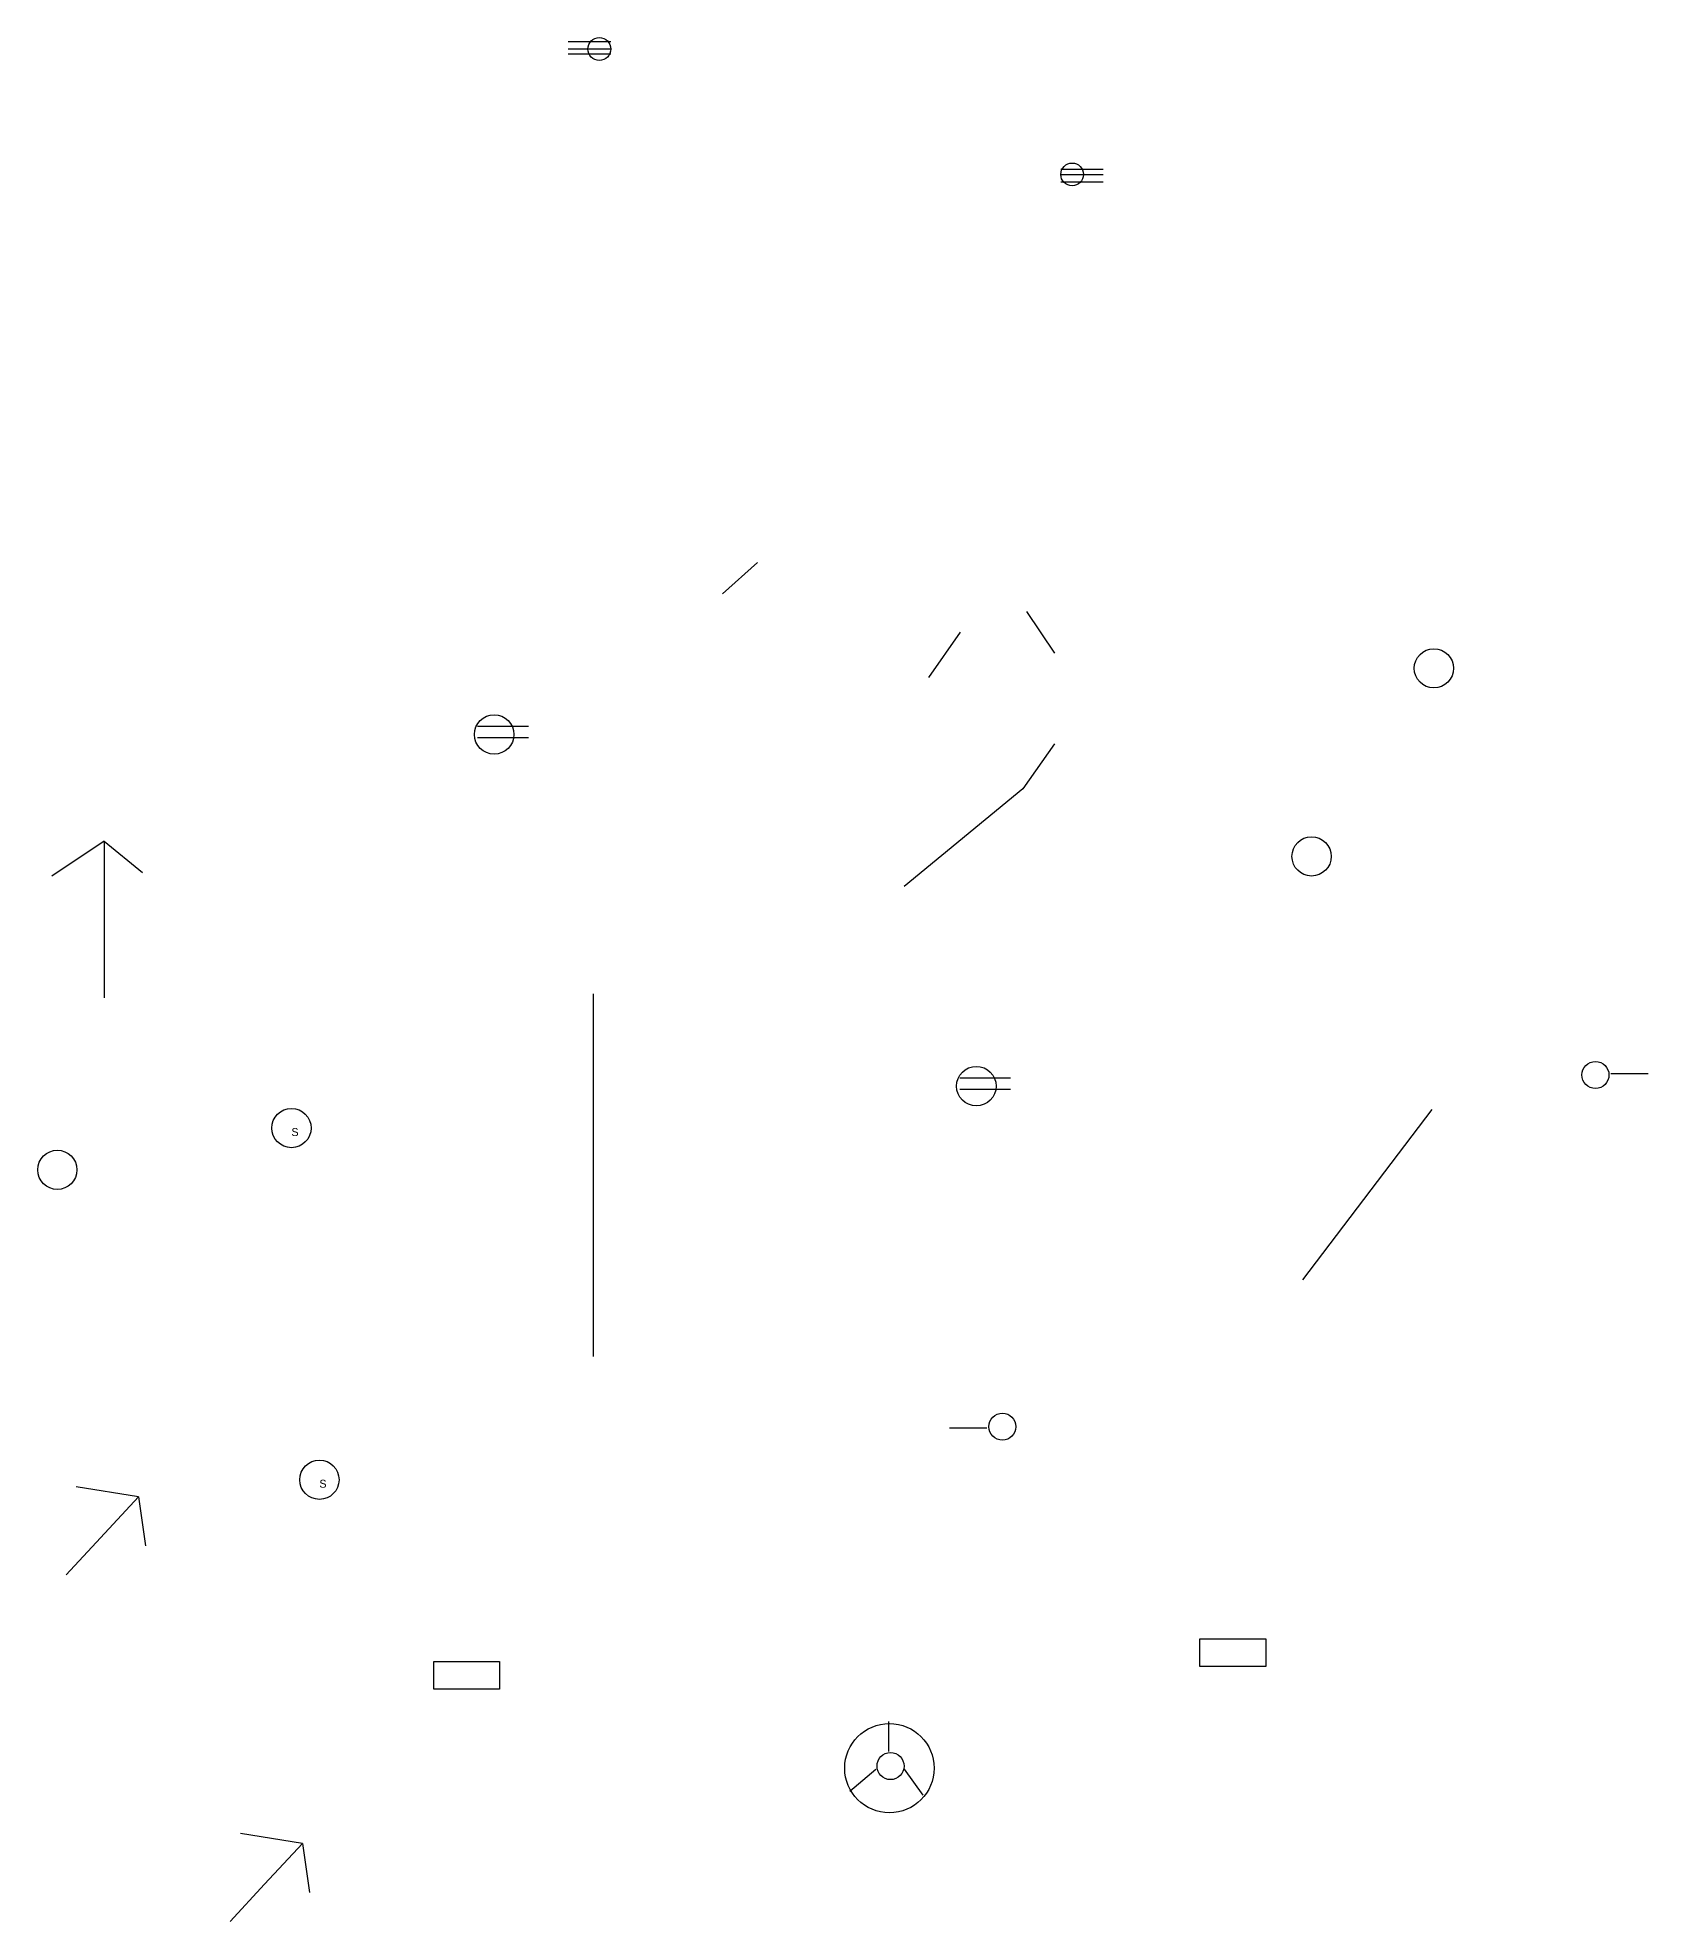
# Model space of a CAD drawing. Header units: millimetres. Extents: x -249 to 1069, y -554 to 403.
# Drawn here: x 566 to 1069, y -186 to 403 of the extents above; entities that cross this region are included whole.
import ezdxf

# ---------------------------------------------------------------- set-up
doc = ezdxf.new("R2010")
doc.units = ezdxf.units.MM

msp = doc.modelspace()

# ---------------------------------------------------------------- linework, layer by layer
for p, q in [((744.9, 401.49), (731.62, 401.49)), ((744.9, 401.49), (731.62, 401.49)), ((744.9, 399.21), (731.62, 399.21)), ((744.9, 397.59), (731.62, 397.59)), ((744.9, 397.59), (731.62, 397.59)), ((885.49, 361.65), (898.77, 361.65)), ((885.49, 361.65), (898.77, 361.65)), ((885.49, 360.03), (898.77, 360.03)), ((885.49, 357.76), (898.77, 357.76)), ((885.49, 357.76), (898.77, 357.76)), ((790.73, 238.72), (779.82, 228.92)), ((874.76, 223.48), (883.49, 210.42)), ((854.03, 216.95), (844.21, 202.8)), ((703.34, 187.63), (719.21, 187.63)), ((703.34, 184.06), (719.21, 184.06)), ((883.49, 182.13), (873.67, 167.98)), ((873.67, 167.98), (836.57, 137.51)), ((586.66, 151.66), (570.29, 140.77)), ((586.66, 151.66), (586.66, 134.25)), ((586.66, 151.66), (598.66, 141.86)), ((586.66, 151.66), (586.66, 151.66)), ((586.66, 134.25), (586.66, 102.69)), ((739.44, 104.01), (739.44, -9.4)), ((853.94, 77.72), (869.82, 77.72)), ((1069.01, 78.94), (1057.35, 78.94)), ((853.94, 74.15), (869.82, 74.15)), ((1001.35, 67.86), (960.98, 14.54)), ((850.75, -31.62), (862.41, -31.62)), ((597.39, -53.21), (577.99, -50.08)), ((597.39, -53.21), (585.57, -65.99)), ((597.39, -53.21), (599.55, -68.56)), ((597.39, -53.21), (597.39, -53.21)), ((585.57, -65.99), (574.84, -77.57)), ((831.66, -123.45), (831.66, -132.85)), ((819.64, -145.16), (827.76, -138.36)), ((836.53, -138.36), (842.38, -146.45)), ((648.63, -161.52), (629.22, -158.38)), ((648.63, -161.52), (636.8, -174.3)), ((648.63, -161.52), (650.78, -176.86)), ((648.63, -161.52), (648.63, -161.52)), ((636.8, -174.3), (626.08, -185.88))]:
    msp.add_line(p, q)
for points in [[(928.93, -97.61), (949.52, -97.61), (949.52, -106.25), (928.93, -106.25)], [(689.61, -104.73), (710.19, -104.73), (710.19, -113.37), (689.61, -113.37)]]:
    msp.add_lwpolyline(points, close=True)
for centre, radius in [((741.35, 399.21), 3.55), ((889.04, 360.03), 3.55), ((1002.04, 205.68), 6.14), ((708.51, 185.03), 6.17), ((963.84, 146.92), 6.14), ((1052.5, 78.62), 4.22), ((859.11, 75.12), 6.17), ((645.18, 62.03), 6.14), ((572.06, 48.98), 6.14), ((867.26, -31.3), 4.22), ((653.91, -47.88), 6.14), ((831.96, -138.01), 13.95), ((832.31, -137.37), 4.22)]:
    msp.add_circle(centre, radius)

# ---------------------------------------------------------------- texts
at = {"char_height": 2.5, "attachment_point": 1}
for insert in [(645.18, 62.03), (653.91, -47.88)]:
    msp.add_mtext('S', dxfattribs=dict(at, insert=insert))

doc.saveas('drawing.dxf')
